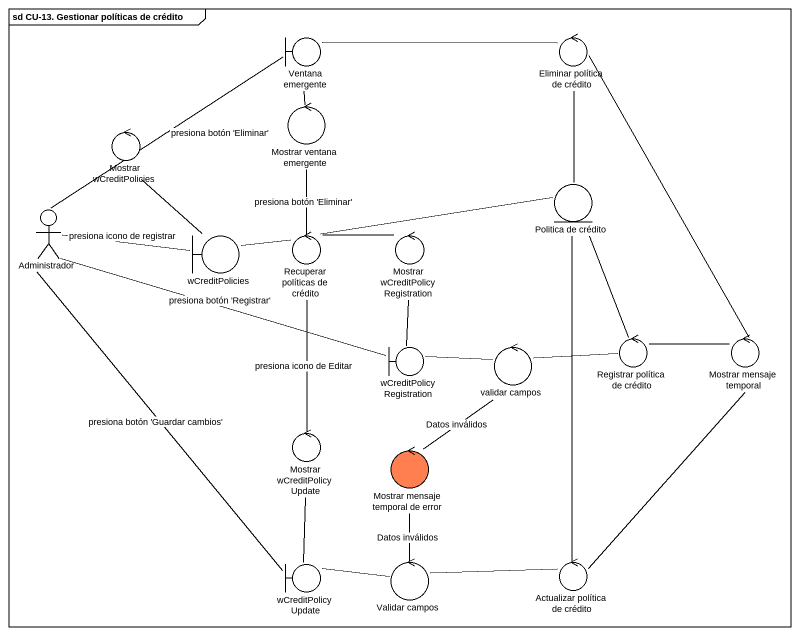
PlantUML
@startuml
mainframe sd CU-13. Gestionar políticas de crédito
boundary "Ventana emergente" as Ventana_emergente
control "Eliminar política de crédito" as Eliminar_política_de_crédito
control "Mostrar ventana emergente" as Mostrar_ventana_emergente
control "Mostrar wCreditPolicies" as Mostrar_wCreditPolicies
entity "Politica de crédito" as Politica_de_crédito
actor Administrador
boundary wCreditPolicies
control "Recuperar políticas de crédito" as Recuperar_políticas_de
control "Mostrar wCreditPolicyRegistration" as Mostrar_wCreditPolicyRegistr
control "Registrar política de crédito" as Registrar_política_de
control "Mostrar mensaje temporal" as Mostrar_mensaje_temporal
boundary wCreditPolicyRegistration
control "validar campos" as validar_campos
control "Mostrar wCreditPolicyUpdate" as Mostrar_wCreditPolicyUpdate
control "Mostrar mensaje temporal de error" as Mostrar_mensaje_temporal_de #FF7F50
boundary wCreditPolicyUpdate
control "Validar campos" as Validar_campos
control "Actualizar política de crédito" as Actualizar_política_de
Ventana_emergente -right- Eliminar_política_de_crédito
Ventana_emergente -- Administrador : presiona botón 'Eliminar'
Eliminar_política_de_crédito -- Politica_de_crédito
Eliminar_política_de_crédito -- Mostrar_mensaje_temporal
Mostrar_ventana_emergente -up- Ventana_emergente
wCreditPolicies -up- Mostrar_wCreditPolicies
wCreditPolicies -left- Administrador : presiona icono de registrar
Recuperar_políticas_de -up- Mostrar_ventana_emergente : presiona botón 'Eliminar'
Recuperar_políticas_de -right- Politica_de_crédito
Recuperar_políticas_de -left- wCreditPolicies
Recuperar_políticas_de -right- Mostrar_wCreditPolicyRegistr
Recuperar_políticas_de -- Mostrar_wCreditPolicyUpdate : presiona icono de Editar
Mostrar_wCreditPolicyRegistr -- wCreditPolicyRegistration
Registrar_política_de -up- Politica_de_crédito
Registrar_política_de -right- Mostrar_mensaje_temporal
wCreditPolicyRegistration -left- Administrador : presiona botón 'Registrar'
wCreditPolicyRegistration -right- validar_campos
validar_campos -right- Registrar_política_de
Mostrar_wCreditPolicyUpdate -- wCreditPolicyUpdate
Mostrar_mensaje_temporal_de -up- validar_campos : Datos inválidos
wCreditPolicyUpdate -up- Administrador : presiona botón 'Guardar cambios'
wCreditPolicyUpdate -right- Validar_campos
Validar_campos -up- Mostrar_mensaje_temporal_de : Datos inválidos
Validar_campos -right- Actualizar_política_de
Actualizar_política_de -up- Politica_de_crédito
Actualizar_política_de -up- Mostrar_mensaje_temporal
@enduml
